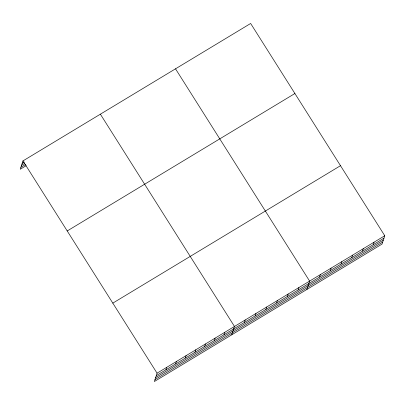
<?xml version="1.0" encoding="UTF-8"?>
<svg xmlns="http://www.w3.org/2000/svg" width="405" height="405" viewBox="0 0 405 405"><rect width="100%" height="100%" fill="white"/><g stroke="black" fill="none" stroke-linecap="round" stroke-linejoin="round"><path stroke-width="0.61" d="M384.75 235.74L157.064 373.177L154.351 381.53L382.036 244.094L384.75 235.74L250.649 23.47L22.963 160.906L20.25 169.26L26.163 165.691M165.954 369.76L166.738 367.335M175.628 363.918L176.418 361.493M185.303 358.081L186.092 355.651M194.982 352.239L195.772 349.814M204.657 346.397L205.446 343.972M214.336 340.554L215.121 338.129M224.011 334.717L224.8 332.287M231.761 334.803L234.475 326.445L100.379 114.18M244.423 322.395L245.212 319.97M255.155 315.915L255.945 313.49M265.888 309.435L266.677 307.01M276.625 302.96L277.41 300.53M287.358 296.48L288.147 294.05M298.09 290L298.88 287.575M306.899 289.448L309.612 281.095L175.517 68.825M319.56 277.04L320.345 274.615M330.293 270.56L331.082 268.135M341.025 264.085L341.815 261.655M351.758 257.605L352.547 255.175M362.495 251.125L363.28 248.7M373.228 244.645L374.017 242.22M22.174 163.331L24.325 162.035M21.541 165.291L24.766 163.342M20.888 167.305L25.723 164.384M67.215 230.956L294.906 93.52M112.813 303.127L340.499 165.691M156.274 375.602L383.96 238.165M155.641 377.556L383.327 240.124M154.983 379.571L382.669 242.139M22.963 160.906L157.064 373.177"/></g></svg>
